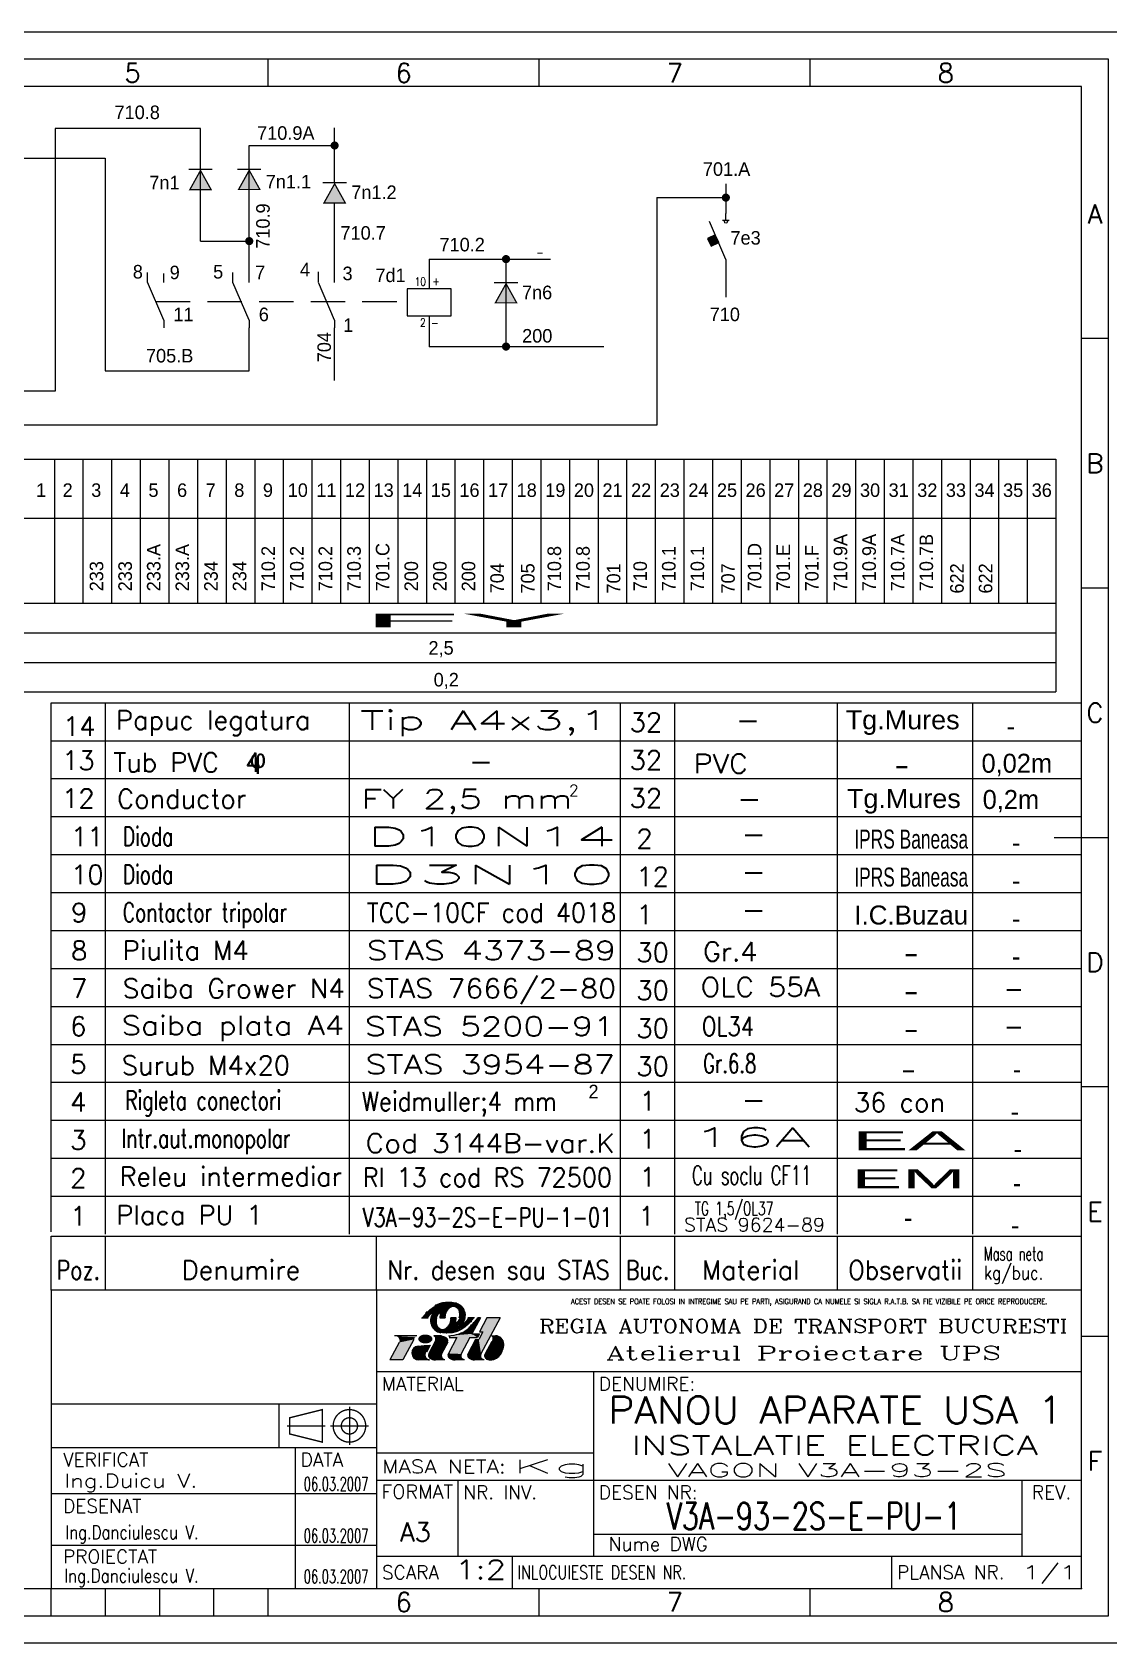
# Model space of a CAD drawing. Header units: millimetres. Extents: x 19 to 649, y 17 to 314.
# Drawn here: x 235 to 433.6, y 17.4 to 314.4 of the extents above; entities that cross this region are included whole.
import ezdxf
from ezdxf.enums import TextEntityAlignment as Align

# ---------------------------------------------------------------- set-up
doc = ezdxf.new("R2010")
doc.units = ezdxf.units.MM
doc.linetypes.add('DASHED2', pattern=[9.525, 6.35, -3.175])
doc.layers.add('LIN_GR', color=3, linetype='Continuous')
doc.layers.add('LIN_SUB', color=7, linetype='Continuous')
doc.styles.add('ISO', font='SIMPLEX.shx')
doc.styles.add('ISOCP', font='SIMPLEX.SHX')
doc.styles.add('ROMANC', font='romanc')
doc.styles.add('ROMANS', font='ROMANS.SHX', dxfattribs={"width": 0.8})

# ---------------------------------------------------------------- blocks, each defined once
blk = doc.blocks.new('a3')
at = {"color": 70}
for p, q in [((-160, 287), (-160, 292)), ((-110, 287), (-110, 292)), ((-60, 287), (-60, 292)), ((-5, 240.5), (-10, 240.5)), ((-5, 194.5), (-10, 194.5)), ((-15, 148.5), (-5, 148.5)), ((-5, 102.5), (-10, 102.5)), ((-5, 56.5), (-10, 56.5)), ((-200, 5), (-200, 10)), ((-190, 5), (-190, 10)), ((-180, 5), (-180, 10)), ((-170, 5), (-170, 10)), ((-160, 5), (-160, 10)), ((-110, 5), (-110, 10)), ((-60, 5), (-60, 10)), ((-260, 5), (-160, 5))]:
    blk.add_line(p, q, dxfattribs=at)
at = {"color": 240}
for points in [[(0, 297), (-420, 297), (-420, 0), (0, 0)], [(-5, 292), (-415, 292), (-415, 5), (-5, 5)]]:
    blk.add_lwpolyline(points, close=True, dxfattribs=at)
at = {"color": 70}
blk.add_lwpolyline([(-10, 287), (-410, 287), (-410, 10), (-10, 10)], close=True, dxfattribs=at)
at = {"color": 50, "style": 'ISO'}
for s, p in [('5', (-185, 289.5)), ('6', (-135, 289.5)), ('7', (-85, 289.5)), ('8', (-35, 289.5)), ('A', (-7.5, 263.5)), ('B', (-7.5, 217.5)), ('C', (-7.5, 171.5)), ('D', (-7.5, 125.5)), ('E', (-7.5, 79.5)), ('F', (-7.5, 33.5)), ('6', (-135, 7.5)), ('7', (-85, 7.5)), ('8', (-35, 7.5))]:
    blk.add_text(s, height=3.5, dxfattribs=at).set_placement(p, align=Align.MIDDLE)
blk = doc.blocks.new('ind3_12')
at = {"color": 70}
for p, q in [((0, 55), (-190, 55)), ((-190, 55), (-190, 0)), ((-130, 55), (-130, 0)), ((-130, 40), (0, 40)), ((-190, 26), (-130, 26))]:
    blk.add_line(p, q, dxfattribs=at)
at = {"color": 40}
for p, q in [((-121.71, 49.9), (-120.46, 49.9)), ((-118.34, 49.9), (-117.36, 49.9)), ((-115.31, 49.9), (-116.29, 49.9)), ((-111.94, 49.9), (-113.19, 49.9)), ((-112.95, 48.16), (-112.68, 48.4)), ((-112.68, 48.4), (-112.61, 48.47)), ((-110.84, 49.9), (-112.41, 46.97)), ((-110.84, 49.9), (-111.36, 49.9)), ((-109.64, 49.9), (-111.01, 47.32)), ((-107.23, 49.9), (-110.77, 43.26)), ((-107.23, 49.9), (-109.64, 49.9)), ((-125.82, 45.38), (-127.54, 42.15)), ((-122.56, 46.63), (-126.68, 46.63)), ((-123.11, 45.94), (-125.13, 42.15)), ((-120.12, 44.91), (-120.81, 43.6)), ((-119.12, 45.67), (-120.36, 43.36)), ((-118.05, 46.63), (-119.46, 46.63)), ((-116.85, 45.42), (-118, 43.26)), ((-115.18, 46.28), (-116.74, 43.36)), ((-116.7, 46.63), (-116.29, 46.65)), ((-116.6, 46.28), (-115.18, 46.28)), ((-116.29, 46.65), (-115.69, 46.73)), ((-115.69, 46.73), (-115.27, 46.82)), ((-115.27, 46.82), (-114.78, 46.97)), ((-114.78, 46.97), (-114.27, 47.24)), ((-112.77, 46.28), (-114.38, 43.26)), ((-111.75, 45.93), (-113.13, 43.36)), ((-112.77, 46.28), (-111.36, 46.28)), ((-112.41, 46.97), (-110.99, 46.97)), ((-111.75, 45.93), (-111.15, 45.93)), ((-110.99, 46.97), (-111.36, 46.28)), ((-110.41, 47.32), (-111.15, 45.93)), ((-111.01, 47.32), (-110.41, 47.32)), ((-108.74, 45.59), (-109.99, 43.26)), ((-108.78, 46.63), (-108.09, 46.63)), ((-125.13, 42.15), (-127.54, 42.15)), ((-120.23, 42.15), (-122.21, 42.15)), ((-117.39, 42.15), (-119.15, 42.15)), ((-117.39, 42.15), (-117.72, 42.33)), ((-113.77, 42.15), (-115.53, 42.15)), ((-113.77, 42.15), (-114.1, 42.33)), ((-110.16, 42.15), (-111.92, 42.15)), ((-110.16, 42.15), (-110.49, 42.33))]:
    blk.add_line(p, q, dxfattribs=at)
at = {"color": 240}
for p, q in [((-90, 40), (-90, 6)), ((-130, 34), (-190, 34)), ((-148, 34), (-148, 26)), ((-135, 33.5), (-135, 26.5)), ((-146.5, 30), (-139.5, 30)), ((-138.5, 30), (-131.5, 30)), ((-145, 26), (-145, 0)), ((-130, 25), (-90, 25)), ((-130, 20), (0, 20)), ((-115, 20), (-115, 6)), ((-11, 20), (-11, 6)), ((-190, 17.5), (-130, 17.5)), ((-90, 10), (-11, 10)), ((-190, 8), (-130, 8)), ((-130, 6), (0, 6)), ((-105, 6), (-105, 0)), ((-35, 6), (-35, 0))]:
    blk.add_line(p, q, dxfattribs=at)
at = {"color": 40}
for points in [[(-114.74, 49.9, 0.04888), (-114.64, 50.37, 0.067418), (-114.64, 50.71, 0.012512), (-114.71, 51.12, 0.046313), (-114.74, 51.23, 0.02866), (-114.83, 51.43, 0.04799), (-114.9, 51.53, 0.027533), (-115.01, 51.65, 0.02878), (-115.12, 51.74, 0.020408), (-115.27, 51.85, 0.028785), (-115.38, 51.91, 0.02307), (-115.48, 51.96, 0.025276), (-115.58, 51.99, 0.029587), (-115.69, 52.01, 0.0261), (-115.8, 52.02, 0.034106), (-115.93, 52.02, 0.03305), (-116.05, 52, 0.031407), (-116.17, 51.97, 0.027201), (-116.3, 51.91, 0.027571), (-116.45, 51.82, 0.032433), (-116.58, 51.73, 0.017982), (-116.7, 51.62, 0.025528), (-116.79, 51.53, 0.009898), (-116.89, 51.41, 0.014131), (-116.96, 51.31, 0.005952), (-117.02, 51.22, 0.007874), (-117.06, 51.15, 0.013516), (-117.13, 51.03, 0.012262), (-117.2, 50.9, 0.010996), (-117.25, 50.78, 0.020912), (-117.28, 50.71, 0.006638), (-117.28, 50.69, 0.003922), (-117.3, 50.64, 0.014081), (-117.33, 50.52, 0.011261), (-117.36, 50.37, 0.018498), (-117.36, 50.34, 0.00311), (-117.38, 50.18, 0.039527), (-117.38, 50.07, 0.0256), (-117.36, 49.9)], [(-113.68, 49.9, 0.047001), (-113.61, 50.39, 0.072657), (-113.64, 50.71, 0.024176), (-113.81, 51.3, 0.05712), (-113.92, 51.53, 0.02409), (-114.05, 51.71, 0.014395), (-114.28, 51.99, 0.046768), (-114.45, 52.15, 0.031027), (-114.74, 52.35)], [(-119.97, 49.9, 0.047001), (-120.05, 49.4, 0.072657), (-120.01, 49.08, 0.024176), (-119.84, 48.49, 0.05712), (-119.73, 48.26, 0.02409), (-119.6, 48.09, 0.014395), (-119.38, 47.81, 0.046768), (-119.2, 47.65, 0.031027), (-118.91, 47.44)], [(-118.91, 49.9, 0.04888), (-119.02, 49.43, 0.067418), (-119.01, 49.08, 0.012512), (-118.94, 48.67, 0.046313), (-118.91, 48.56, 0.02866), (-118.82, 48.37, 0.04799), (-118.75, 48.26, 0.027533), (-118.64, 48.15, 0.02878), (-118.53, 48.05, 0.020408), (-118.39, 47.95, 0.028785), (-118.28, 47.88, 0.02307), (-118.17, 47.84, 0.025276), (-118.07, 47.8, 0.029587), (-117.97, 47.78, 0.0261), (-117.85, 47.77, 0.034106), (-117.73, 47.77, 0.03305), (-117.6, 47.79, 0.031407), (-117.48, 47.83, 0.027201), (-117.36, 47.88, 0.027571), (-117.2, 47.97, 0.032433), (-117.07, 48.06, 0.017982), (-116.95, 48.18, 0.025528), (-116.87, 48.26, 0.009898), (-116.76, 48.39, 0.014131), (-116.7, 48.48, 0.005952), (-116.63, 48.57, 0.007874), (-116.59, 48.64, 0.013516), (-116.52, 48.76, 0.012262), (-116.45, 48.9, 0.010996), (-116.4, 49.02, 0.020912), (-116.38, 49.08, 0.006638), (-116.37, 49.11, 0.003922), (-116.35, 49.16, 0.014081), (-116.32, 49.28, 0.011261), (-116.29, 49.42, 0.018498), (-116.29, 49.45, 0.00311), (-116.27, 49.61, 0.039527), (-116.27, 49.73, 0.0256), (-116.29, 49.9)]]:
    blk.add_lwpolyline(points, format="xyb", dxfattribs=at)
at = {"color": 40, "flags": 128}
blk.add_lwpolyline([(-108.71, 42.18, 0.07519), (-108.1, 42.37, 0.103495), (-107.27, 43.01, 0.091904), (-106.74, 43.94, 0.085107), (-106.54, 45.08, 0.085107)], format="xyb", dxfattribs=at)
at = {"color": 240}
for points in [[(-146, 31.5, 0.25, 0.25, 0), (-140, 33, 0.25, 0.25, 0), (-140, 27, 0.25, 0.25, 0), (-146, 28.5, 0.25, 0.25, 0)], [(-135, 31.5, 0.25, 0.25, 1), (-135, 28.5, 0.25, 0.25, 1)]]:
    blk.add_lwpolyline(points, format="xyseb", close=True, dxfattribs=at)
blk.add_lwpolyline([(-135, 33, 0.25, 0.25, 1), (-135, 27, 0.25, 0.25, 1), (-135, 33, 0.25, 0.25, 1)], format="xyseb", dxfattribs=at)
at = {"color": 40}
for centre, radius, start, end in [((-96.55, 26.7), 34.29, 134.6817, 135.4865), ((-117.71, 49.53), 2.3, 144.0002, 170.76), ((-117.8, 49.83), 2.74, 113.911, 122.24), ((-115.81, 45.34), 7.65, 108.9325, 113.911), ((-115.07, 49.86), 3.27, 161.7905, 179.2848), ((-117.59, 50.52), 2.17, 96.8211, 108.9325), ((-116.41, 40.67), 12.1, 91.6964, 96.8211), ((-116.61, 47.25), 5.51, 78.6042, 91.6964), ((-116, 50.28), 2.42, 58.8019, 78.6042), ((-118.58, 49.94), 3.27, 341.7905, 359.2848), ((-115.94, 50.27), 2.3, 324.0002, 350.76), ((-145.94, 81.79), 47.13, 315, 315.973), ((-113.12, 49.86), 0.893, 316.8981, 318.6566), ((-115.09, 51.98), 4.23, 315.973, 321.3402), ((-122.28, 57.73), 13.43, 321.3402, 324.353), ((-122.21, 43.44), 1.29, 94.5979, 270), ((-177.94, 750.15), 707.62, 274.50891, 274.68697), ((-119.73, 46), 0.689, 331.9275, 66.4849), ((-117.66, 49.52), 2.42, 238.8019, 258.6042), ((-108.09, 45.08), 1.55, 0, 90), ((-120.23, 42.84), 0.689, 201.8729, 270), ((-119.75, 43.03), 0.689, 151.9275, 234.4615), ((-119.15, 43.87), 1.72, 234.4615, 270), ((-117.39, 42.94), 0.689, 151.9275, 241.9275), ((-116.14, 43.03), 0.689, 151.9275, 234.4615), ((-115.53, 43.87), 1.72, 234.4615, 270), ((-113.78, 42.94), 0.689, 151.9275, 241.9275), ((-112.52, 43.03), 0.689, 151.9275, 234.4615), ((-111.92, 43.87), 1.72, 234.4615, 270), ((-110.16, 42.94), 0.689, 151.9275, 241.9275), ((-109.38, 42.94), 0.689, 151.9275, 242.7821), ((-108.99, 43.7), 1.55, 242.7821, 280.2311)]:
    blk.add_arc(centre, radius, start, end, dxfattribs=at)
blk.add_point((0, 0))
for points in [[(-121.71, 49.9), (-120.46, 49.9), (-121.21, 50.52), (-120.18, 50.33)], [(-121.21, 50.52), (-120.18, 50.33), (-120.72, 51.03), (-119.93, 50.59)], [(-120.72, 51.03), (-119.93, 50.59), (-120.22, 51.49), (-119.57, 50.88)], [(-120.22, 51.49), (-119.57, 50.88), (-119.6, 51.93), (-118.18, 50.88)], [(-119.57, 50.88), (-118.18, 50.88), (-119.84, 50.38), (-118.6, 50.45)], [(-119.6, 51.93), (-118.18, 50.88), (-118.87, 52.35), (-118.18, 50.88)], [(-118.87, 52.35), (-118.18, 50.88), (-118.21, 52.6), (-118.18, 50.88)], [(-117.31, 50.61), (-118.27, 50.54), (-117.37, 50.27), (-118.32, 50.22)], [(-117.09, 51.1), (-118.18, 50.88), (-117.31, 50.61), (-118.27, 50.54)], [(-118.21, 52.6), (-118.18, 50.88), (-117.81, 52.68), (-118.18, 50.88)], [(-116.87, 52.76), (-118.18, 50.88), (-116.31, 52.75), (-118.18, 50.88)], [(-117.81, 52.68), (-118.18, 50.88), (-116.87, 52.76), (-118.18, 50.88)], [(-116.08, 51.99), (-116.31, 52.75), (-116.62, 51.7), (-118.18, 50.88)], [(-116.62, 51.7), (-118.18, 50.88), (-117.09, 51.1), (-118.18, 50.88)], [(-115.84, 51.99), (-116.08, 51.99), (-116.32, 51.86)], [(-116.31, 52.75), (-115.41, 52.63), (-115.84, 52.71)], [(-115.54, 51.98), (-115.41, 52.63), (-116.08, 51.99), (-116.31, 52.75)], [(-115.84, 51.99), (-115.54, 51.98), (-115.91, 51.97), (-115.51, 51.96)], [(-115.73, 51.96), (-115.33, 51.85), (-115.51, 51.96)], [(-115.09, 51.72), (-114.87, 52.42), (-115.54, 51.98), (-115.41, 52.63)], [(-115.41, 52.63), (-114.87, 52.42), (-115.11, 52.53)], [(-114.87, 51.48), (-114.18, 51.87), (-115.09, 51.72), (-114.87, 52.42)], [(-114.87, 52.42), (-114.18, 51.87), (-114.48, 52.17)], [(-114.68, 50.99), (-113.86, 51.41), (-114.87, 51.48), (-114.18, 51.87)], [(-114.63, 50.55), (-113.67, 50.85), (-114.68, 50.99), (-113.86, 51.41)], [(-114.65, 50.25), (-113.62, 50.26), (-114.63, 50.55), (-113.67, 50.85)], [(-113.67, 50.85), (-113.62, 50.26), (-113.61, 50.56)], [(-119.97, 49.9), (-118.91, 49.9), (-120.05, 49.4), (-119, 49.53)], [(-120.05, 49.4), (-119, 49.53), (-119.94, 48.79), (-119, 49.02)], [(-120.05, 49.4), (-119.94, 48.79), (-120.04, 49.24)], [(-120.04, 49.24), (-119.94, 48.79), (-120.03, 49.13)], [(-119.84, 50.38), (-118.6, 50.45), (-119.97, 49.9), (-118.91, 49.9)], [(-119.94, 48.79), (-119, 49.02), (-119.72, 48.25), (-118.92, 48.6)], [(-119.72, 48.25), (-118.92, 48.6), (-119.33, 47.76), (-118.75, 48.27)], [(-119.33, 47.76), (-118.75, 48.27), (-118.77, 47.37), (-118.43, 47.98)], [(-118.77, 47.37), (-118.43, 47.98), (-118.32, 47.19), (-118.12, 47.82)], [(-117.37, 50.27), (-118.32, 50.22), (-117.36, 49.9), (-118.34, 49.9)], [(-118.32, 47.19), (-118.12, 47.82), (-117.71, 47.07), (-117.72, 47.77)], [(-117.71, 47.07), (-117.72, 47.77), (-117.14, 47.03), (-117.33, 47.9)], [(-117.14, 47.03), (-117.33, 47.9), (-116.45, 47.06), (-117.04, 48.09)], [(-116.45, 47.06), (-117.04, 48.09), (-115.94, 47.1), (-116.74, 48.42)], [(-116.7, 48.48), (-115.12, 47.31), (-116.74, 48.42)], [(-116.7, 48.48), (-116.7, 48.48), (-116.74, 48.42)], [(-115.94, 47.1), (-116.74, 48.42), (-115.12, 47.31), (-116.74, 48.42)], [(-116.45, 48.9), (-115.12, 47.31), (-116.7, 48.48)], [(-116.4, 49.03), (-115.48, 48.92), (-116.45, 48.9), (-115.12, 47.31)], [(-116.29, 49.44), (-115.35, 49.44), (-116.4, 49.03), (-115.48, 48.92)], [(-116.29, 49.9), (-115.31, 49.9), (-116.29, 49.44), (-115.35, 49.44)], [(-115.48, 48.92), (-114.09, 48.92), (-115.01, 49.4), (-113.85, 49.33)], [(-115.48, 48.92), (-114.59, 48.13), (-115.12, 47.31)], [(-115.48, 48.92), (-114.09, 48.92), (-114.18, 47.78), (-115.12, 47.31)], [(-115.01, 49.4), (-113.85, 49.33), (-114.75, 49.87), (-113.72, 49.72)], [(-114.75, 49.87), (-113.72, 49.72), (-114.65, 50.25), (-113.62, 50.26)], [(-114.09, 48.92), (-114.18, 47.78), (-114.59, 48.13)], [(-114.09, 48.92), (-113.61, 48.17), (-114.18, 47.78)], [(-113.69, 49.23), (-112.95, 48.75), (-114.09, 48.92), (-113.61, 48.17)], [(-113.49, 47.75), (-113.9, 47.46), (-112.41, 46.97)], [(-113.4, 49.55), (-112.44, 49.28), (-113.69, 49.23), (-112.95, 48.75)], [(-113.03, 48.1), (-112.41, 46.97), (-113.49, 47.75), (-112.41, 46.97)], [(-113.19, 49.9), (-111.94, 49.9), (-113.4, 49.55), (-112.44, 49.28)], [(-112.65, 48.42), (-112.41, 46.97), (-113.03, 48.1), (-112.41, 46.97)], [(-112.22, 48.86), (-112.41, 46.97), (-112.65, 48.42), (-112.41, 46.97)], [(-111.36, 49.9), (-110.84, 49.9), (-111.76, 49.37), (-112.41, 46.97)], [(-111.76, 49.37), (-112.41, 46.97), (-112.22, 48.86), (-112.41, 46.97)], [(-110.41, 47.32), (-107.23, 49.9), (-111.15, 45.93), (-110.73, 43.34)], [(-109.64, 49.9), (-107.23, 49.9), (-111.01, 47.32), (-110.41, 47.32)], [(-125.82, 45.38), (-123.11, 45.94), (-127.54, 42.15), (-125.13, 42.15)], [(-126.68, 46.63), (-122.56, 46.63), (-126.26, 46.53), (-122.84, 46.34)], [(-126.26, 46.53), (-122.84, 46.34), (-125.96, 46.29), (-123.05, 46.05)], [(-123.05, 46.05), (-125.96, 46.29), (-123.11, 45.94), (-125.77, 45.87)], [(-125.76, 45.63), (-123.11, 45.94), (-125.82, 45.38)], [(-125.77, 45.87), (-123.11, 45.94), (-125.76, 45.63), (-123.11, 45.94)], [(-122.31, 44.73), (-120.12, 44.91), (-123.17, 44.3), (-120.81, 43.6)], [(-122.31, 44.73), (-123.17, 44.3), (-122.7, 44.64), (-123.04, 44.43)], [(-122.28, 46.18), (-122.28, 45.84), (-122.31, 46.03)], [(-122.2, 46.34), (-122.22, 45.73), (-122.28, 46.18), (-122.28, 45.84)], [(-122.07, 46.5), (-122.04, 45.53), (-122.2, 46.34), (-122.22, 45.73)], [(-121.94, 46.59), (-121.9, 45.43), (-122.07, 46.5), (-122.04, 45.53)], [(-121.78, 46.68), (-121.71, 45.34), (-121.94, 46.59), (-121.9, 45.43)], [(-121.62, 46.75), (-121.56, 45.28), (-121.78, 46.68), (-121.71, 45.34)], [(-121.46, 46.79), (-121.43, 45.25), (-121.62, 46.75), (-121.56, 45.28)], [(-121.33, 46.82), (-121.31, 45.23), (-121.46, 46.79), (-121.43, 45.25)], [(-121.21, 46.83), (-121.2, 45.22), (-121.33, 46.82), (-121.31, 45.23)], [(-121.21, 46.83), (-121.1, 46.84), (-121.09, 45.21)], [(-121.09, 45.21), (-120.9, 45.21), (-121.21, 46.83), (-121.2, 45.22)], [(-121.1, 46.84), (-120.91, 46.84), (-121.09, 45.21), (-120.9, 45.21)], [(-120.9, 45.21), (-120.91, 46.84), (-120.81, 45.22), (-120.81, 46.83)], [(-120.81, 45.22), (-120.81, 46.83), (-120.68, 45.23), (-120.69, 46.82)], [(-120.68, 45.23), (-120.69, 46.82), (-120.56, 45.25), (-120.55, 46.79)], [(-120.56, 45.25), (-120.55, 46.79), (-120.42, 45.29), (-120.43, 46.76)], [(-120.42, 45.29), (-120.43, 46.76), (-120.27, 45.34), (-120.27, 46.7)], [(-120.36, 43.36), (-116.85, 45.42), (-120.42, 42.88), (-118, 43.26)], [(-119.12, 45.67), (-116.78, 45.9), (-120.36, 43.36), (-116.85, 45.42)], [(-120.27, 45.34), (-120.27, 46.7), (-120.14, 45.41), (-120.13, 46.63)], [(-120.14, 45.41), (-120.13, 46.63), (-119.97, 45.52), (-119.99, 46.54)], [(-119.97, 45.52), (-119.99, 46.54), (-119.84, 45.65), (-119.88, 46.44)], [(-119.84, 45.65), (-119.88, 46.44), (-119.74, 45.8), (-119.77, 46.3)], [(-119.74, 45.8), (-119.77, 46.3), (-119.71, 45.9), (-119.72, 46.2)], [(-119.72, 46.2), (-119.71, 45.9), (-119.7, 46.13), (-119.69, 46.02)], [(-119.46, 46.63), (-118.05, 46.63), (-119.08, 46.21), (-117.05, 46.31)], [(-119.25, 46.4), (-119.09, 46.04), (-119.08, 46.21)], [(-119.08, 46.21), (-117.05, 46.31), (-119.12, 45.67), (-116.78, 45.9)], [(-118.05, 46.63), (-117.05, 46.31), (-117.7, 46.59), (-117.41, 46.5)], [(-117.05, 46.31), (-116.78, 45.9), (-116.88, 46.12)], [(-116.78, 45.9), (-116.85, 45.42), (-116.77, 45.67)], [(-115.18, 46.28), (-112.77, 46.28), (-116.74, 43.36), (-114.38, 43.26)], [(-116.22, 46.66), (-116.7, 46.63), (-116.6, 46.28)], [(-116.6, 46.28), (-111.36, 46.28), (-116.22, 46.66), (-112.41, 46.97)], [(-116.22, 46.66), (-115.25, 46.82), (-115, 46.76)], [(-115.25, 46.82), (-114.79, 46.97), (-115, 46.76)], [(-115, 46.76), (-115, 46.76), (-114.79, 46.97), (-114.45, 46.8)], [(-114.35, 47.19), (-112.41, 46.97), (-114.79, 46.97), (-114.45, 46.8)], [(-113.9, 47.46), (-112.41, 46.97), (-114.35, 47.19), (-112.41, 46.97)], [(-111.75, 45.93), (-111.15, 45.93), (-113.13, 43.36), (-110.77, 43.26)], [(-112.41, 46.97), (-110.99, 46.97), (-111.36, 46.28)], [(-111.15, 45.93), (-110.77, 43.26), (-110.73, 43.34)], [(-109.99, 43.26), (-108.74, 45.59), (-106.74, 43.94)], [(-108.78, 46.63), (-108.43, 46.63), (-108.69, 46.43), (-108.49, 46.44)], [(-108.74, 45.59), (-108.09, 46.63), (-108.66, 45.8)], [(-108.74, 45.59), (-106.98, 46.16), (-108.09, 46.63)], [(-108.74, 45.59), (-106.54, 45.08), (-106.98, 46.16)], [(-108.74, 45.59), (-106.74, 43.94), (-106.54, 45.08)], [(-108.69, 46.43), (-108.49, 46.44), (-108.64, 46.23), (-108.56, 46.21)], [(-108.43, 46.63), (-108.63, 46.02), (-108.09, 46.63), (-108.66, 45.8)], [(-108.66, 45.8), (-108.66, 45.8), (-108.43, 46.63), (-108.63, 46.02)], [(-108.64, 46.23), (-108.56, 46.21), (-108.63, 46.02)], [(-108.09, 46.63), (-106.98, 46.16), (-107.61, 46.55), (-107.23, 46.37)], [(-106.98, 46.16), (-106.54, 45.08), (-106.83, 45.98), (-106.62, 45.57)], [(-106.54, 45.08), (-106.74, 43.94), (-106.59, 44.51)], [(-123.17, 44.3), (-120.81, 43.6), (-123.49, 43.38), (-120.95, 43.16)], [(-123.17, 44.3), (-123.49, 43.38), (-123.29, 44.14), (-123.45, 43.79)], [(-123.49, 43.38), (-120.95, 43.16), (-123.49, 43.38), (-120.87, 42.58)], [(-123.49, 43.38), (-123.1, 42.51), (-123.42, 43), (-123.25, 42.69)], [(-123.49, 43.38), (-120.87, 42.58), (-123.1, 42.51), (-120.62, 42.27)], [(-123.1, 42.51), (-122.21, 42.15), (-122.93, 42.37), (-122.61, 42.22)], [(-123.1, 42.51), (-120.62, 42.27), (-122.21, 42.15), (-120.23, 42.15)], [(-120.42, 42.88), (-120.36, 43.36), (-120.43, 43.1)], [(-120.42, 42.88), (-118, 43.26), (-120.15, 42.47), (-118.06, 42.75)], [(-120.15, 42.47), (-120.42, 42.88), (-120.32, 42.64)], [(-120.15, 42.47), (-118.06, 42.75), (-119.15, 42.15), (-117.72, 42.33)], [(-119.15, 42.15), (-120.15, 42.47), (-119.72, 42.25)], [(-119.15, 42.15), (-117.72, 42.33), (-117.39, 42.15)], [(-118.02, 43.03), (-117.9, 42.55), (-118.06, 42.75)], [(-116.74, 43.36), (-116.81, 42.88), (-116.82, 43.14)], [(-116.74, 43.36), (-114.38, 43.26), (-116.81, 42.88), (-114.44, 42.75)], [(-116.52, 42.46), (-116.81, 42.88), (-116.71, 42.66)], [(-116.81, 42.88), (-114.44, 42.75), (-116.52, 42.46), (-114.12, 42.34)], [(-115.53, 42.15), (-116.54, 42.47), (-116.1, 42.25)], [(-116.52, 42.46), (-114.12, 42.34), (-115.53, 42.15), (-113.77, 42.15)], [(-114.42, 42.94), (-114.29, 42.55), (-114.44, 42.75)], [(-114.36, 43.31), (-114.4, 43.15), (-114.38, 43.26)], [(-113.13, 43.36), (-113.19, 42.89), (-113.2, 43.13)], [(-113.13, 43.36), (-110.77, 43.26), (-113.19, 42.89)], [(-113.19, 42.89), (-110.77, 43.26), (-110.82, 42.72)], [(-112.92, 42.47), (-113.19, 42.89), (-113.1, 42.66)], [(-113.19, 42.89), (-110.82, 42.72), (-112.92, 42.47)], [(-112.92, 42.47), (-110.82, 42.72), (-111.92, 42.15)], [(-111.92, 42.15), (-112.92, 42.47), (-112.49, 42.25)], [(-110.82, 42.72), (-111.92, 42.15), (-110.49, 42.33)], [(-110.49, 42.33), (-110.16, 42.15), (-111.92, 42.15)], [(-110.8, 42.98), (-110.66, 42.53), (-110.82, 42.72)], [(-110.73, 43.34), (-110.78, 43.14), (-110.77, 43.26)], [(-109.99, 43.26), (-110.04, 42.73), (-110.07, 42.99)], [(-110.04, 42.73), (-109.99, 43.26), (-109.7, 42.32)], [(-109.7, 42.32), (-110.04, 42.73), (-109.91, 42.5)], [(-109.99, 43.26), (-107.27, 43.01), (-106.74, 43.94)], [(-109.99, 43.26), (-108.1, 42.37), (-107.27, 43.01)], [(-109.99, 43.26), (-108.71, 42.18), (-108.1, 42.37)], [(-109.99, 43.26), (-109.7, 42.32), (-108.71, 42.18)], [(-108.71, 42.18), (-109.7, 42.32), (-109.23, 42.17)], [(-109.7, 42.32), (-109.7, 42.32), (-108.71, 42.18)], [(-107.27, 43.01), (-108.1, 42.37), (-107.66, 42.64)], [(-106.74, 43.94), (-107.27, 43.01), (-106.96, 43.45)]]:
    blk.add_solid(points, dxfattribs=at)
at = {"color": 40, "style": 'ISO', "width": 0.77078}
blk.add_text('ACEST DESEN SE POATE FOLOSI IN INTREGIME SAU PE PARTI, ASIGURAND CA NUMELE SI SIGLA R.A.T.B. SA FIE VIZIBILE PE ORICE REPRODUCERE.', height=1, dxfattribs=at).set_placement((-94.13, 52.45), (-6.3, 52.45), align=Align.FIT)
at = {"color": 240}
for s, style, width, p, p2 in [('REGIA AUTONOMA DE TRANSPORT BUCURESTI', 'ROMANC', 1.063101, (-100.04, 47.17), (-2.58, 47.17)), ('Atelierul Proiectare UPS', 'ROMANC', 1.425107, (-87.65, 42.18), (-14.86, 42.18)), ('MASA NETA:', 'ISO', 1.009422, (-129, 21.25), (-106.17, 21.25)), ('FORMAT', 'ISO', 0.917397, (-129.11, 16.61), (-115.89, 16.61)), ('INLOCUIESTE DESEN NR.', 'ISO', 0.687691, (-104, 1.75), (-72.89, 1.75))]:
    blk.add_text(s, height=2.5, dxfattribs=dict(at, style=style, width=width)).set_placement(p, p2, align=Align.FIT)
at = {"color": 240, "style": 'ISO'}
for s, p in [('MATERIAL', (-129, 36.5)), ('DENUMIRE:', (-89, 36.5)), ('VERIFICAT', (-187.81, 22.5)), ('DATA', (-144, 22.5)), ('NR. INV.', (-114, 16.5)), ('DESEN NR:', (-89, 16.5)), ('DESENAT', (-187.81, 13.97)), ('PROIECTAT', (-187.81, 4.66)), ('SCARA', (-129, 1.75)), ('PLANSA NR.', (-34, 1.75))]:
    blk.add_text(s, height=2.5, dxfattribs=at).set_placement(p)
blk.add_text('REV.', height=2.5, dxfattribs=at).set_placement((-5.5, 17.75), align=Align.MIDDLE)
at = {"color": 50, "style": 'ISO'}
for tag, height, width, p, p2 in [('MATERIAL', 3.5, 1.837708, (-127.1, 31.84), (-91.87, 31.84)), ('STAS_MATERIAL', 3.5, 2.784754, (-126.09, 25.95), (-91.75, 25.95)), ('ANSAMBLU', 3.5, 2.48631, (-83.01, 24.67), (-8.01, 24.67)), ('VERIFICAT', 2.5, 0.86708, (-187.61, 18.63), (-163.04, 18.63)), ('DESENAT', 2.5, 1.026691, (-187.39, 9.14), (-162.83, 9.14)), ('PROIECTAT', 2.5, 1.037581, (-187.61, 1.12), (-162.78, 1.12)), ('SCARA', 3.5, 1.565143, (-115.5, 1.75), (-106.11, 1.75))]:
    blk.add_attdef(tag, text='', height=height, dxfattribs=dict(at, width=width)).set_placement(p, p2, align=Align.FIT)
at = {"color": 70, "style": 'ISO'}
for tag, width, p, p2 in [('DENUMIRE_DESEN', 1.844561, (-87.29, 30.44), (-3.41, 30.44)), ('NUMAR_DESEN', 1.112195, (-76.49, 10.87), (-22.2, 10.87))]:
    blk.add_attdef(tag, text='', height=5, dxfattribs=dict(at, width=width)).set_placement(p, p2, align=Align.FIT)
at = {"color": 240, "style": 'ISO'}
for tag, width, p, p2 in [('MASA', 3.701178, (-105.03, 21.25), (-90.49, 21.25)), ('SUBANSAMBLU', 3.628523, (-76.35, 20.58), (-13.71, 20.58)), ('DATA', 0.588678, (-143.42, 18.04), (-131.51, 18.04)), ('DATA', 0.588678, (-143.42, 8.49), (-131.51, 8.49)), ('DATA', 0.588678, (-143.42, 0.97), (-131.51, 0.97)), ('PLANSA', 1.983142, (-10.91, 1.75), (-0.76, 1.75))]:
    blk.add_attdef(tag, text='', height=2.5, dxfattribs=dict(at, width=width)).set_placement(p, p2, align=Align.FIT)
at = {"color": 50, "style": 'ISO'}
blk.add_attdef('FORMAT', text='', height=3.5, dxfattribs=at).set_placement((-122.83, 8.67), align=Align.CENTER)
at = {"color": 240, "style": 'ISO'}
blk.add_attdef('NUME_DWG', (-87.2, 6.95), '', height=2.5, dxfattribs=at)

msp = doc.modelspace()

# ---------------------------------------------------------------- linework, layer by layer
at = {"color": 2}
for p, q in [((266.0326, 296.5875), (239.2075, 296.5875)), ((239.2075, 296.5875), (239.2075, 248.1663)), ((266.0334, 293.4368), (266.0326, 296.5875)), ((290.778, 286.6234), (290.778, 296.693)), ((154.9108, 291.1155), (248.4611, 291.1155)), ((248.4611, 291.1155), (248.4611, 251.8922)), ((266.0362, 281.8425), (266.0334, 293.4368)), ((275.0251, 281.8692), (275.0223, 293.4635)), ((275.0223, 293.4635), (290.7741, 293.4635)), ((362.935, 286.4101), (362.935, 280.9458)), ((290.778, 268.2107), (290.778, 282.8691)), ((350.1976, 283.8504), (350.1976, 241.8688)), ((350.1976, 283.8504), (362.935, 283.8504)), ((266.0362, 275.831), (266.0362, 281.8425)), ((275.0251, 269.8463), (275.0251, 281.8692)), ((362.935, 272.4458), (359.935, 279.4458)), ((362.305, 279.6958), (363.565, 279.6958)), ((362.935, 279.6958), (362.935, 280.9458)), ((266.0362, 275.831), (275.0251, 275.831)), ((308.1999, 272.518), (330.62, 272.518)), ((308.1999, 272.518), (308.1999, 267.0537)), ((322.3933, 256.3813), (322.3893, 272.5639)), ((362.935, 272.4458), (362.935, 270.9458)), ((362.935, 270.9458), (362.935, 265.4814)), ((256.2706, 268.2326), (256.2706, 270.0715)), ((259.2706, 261.2326), (256.2706, 268.2326)), ((259.2706, 268.2146), (259.2706, 269.8501)), ((272.0251, 268.2288), (272.0251, 270.0677)), ((275.0251, 261.2288), (272.0251, 268.2288)), ((275.0251, 268.2107), (275.0251, 269.8463)), ((287.778, 268.3327), (287.778, 270.1716)), ((290.778, 261.2288), (287.778, 268.2288)), ((308.1999, 262.0537), (308.1999, 256.3353)), ((259.2706, 261.2326), (259.2706, 259.8526)), ((275.0251, 261.2288), (275.0251, 259.8488)), ((275.0251, 251.8922), (275.0251, 259.8488)), ((290.778, 261.2288), (290.778, 259.8488)), ((290.778, 250.1517), (290.778, 259.8488)), ((340.454, 256.3353), (308.1999, 256.3353)), ((248.4611, 251.8922), (275.0251, 251.8922)), ((239.2075, 248.1663), (181.2763, 248.1663)), ((350.1976, 241.8688), (198.2514, 241.8688)), ((205.009, 235.634), (423.802, 235.634)), ((239.0877, 235.634), (239.0877, 209.0382)), ((244.3653, 235.634), (244.3653, 209.0382)), ((249.6428, 235.634), (249.6428, 209.0382)), ((254.9204, 235.634), (254.9204, 209.0382)), ((260.1979, 235.634), (260.1979, 209.0382)), ((265.4755, 235.634), (265.4755, 209.0382)), ((270.753, 235.634), (270.753, 209.0382)), ((276.0306, 235.634), (276.0306, 209.0382)), ((281.3081, 235.634), (281.3081, 209.0382)), ((286.5857, 235.634), (286.5857, 209.0382)), ((291.8632, 235.634), (291.8632, 209.0382)), ((297.1408, 235.634), (297.1408, 209.0382)), ((302.4183, 235.634), (302.4183, 209.0382)), ((307.6959, 235.634), (307.6959, 209.0382)), ((312.9734, 235.634), (312.9734, 209.0382)), ((318.251, 235.634), (318.251, 209.0382)), ((323.5285, 235.634), (323.5285, 209.0382)), ((328.8061, 235.634), (328.8061, 209.0382)), ((334.0836, 235.634), (334.0836, 209.0382)), ((339.3612, 235.634), (339.3612, 209.0382)), ((344.6387, 235.634), (344.6387, 209.0382)), ((349.9163, 235.634), (349.9163, 209.0382)), ((355.1938, 235.634), (355.1938, 209.0382)), ((360.4714, 235.634), (360.4714, 209.0382)), ((365.7489, 235.634), (365.7489, 209.0382)), ((371.0265, 235.634), (371.0265, 209.0382)), ((376.304, 235.634), (376.304, 209.0382)), ((381.5816, 235.634), (381.5816, 209.0382)), ((386.8591, 235.634), (386.8591, 209.0382)), ((392.1367, 235.634), (392.1367, 209.0382)), ((397.4142, 235.634), (397.4142, 209.0382)), ((402.6918, 235.634), (402.6918, 209.0382)), ((407.9693, 235.634), (407.9693, 209.0382)), ((413.2469, 235.634), (413.2469, 209.0382)), ((418.5244, 235.634), (418.5244, 209.0382)), ((423.802, 235.634), (423.802, 192.6883)), ((205.009, 224.7341), (423.802, 224.7341)), ((205.009, 209.0382), (423.802, 209.0382)), ((205.009, 203.5882), (423.802, 203.5882)), ((205.009, 198.1383), (423.802, 198.1383)), ((205.009, 192.6883), (423.802, 192.6883))]:
    msp.add_line(p, q, dxfattribs=at)
at = {"color": 1, "linetype": 'DASHED2'}
msp.add_line((257.7834, 264.7028), (304.1499, 264.6915), dxfattribs=at)
at = {"color": 240}
for p, q in [((238.5077, 190.7055), (428.6178, 190.7055)), ((238.5077, 183.7055), (428.6178, 183.7055)), ((238.5077, 176.7055), (428.6178, 176.7055)), ((238.5077, 169.7055), (428.6178, 169.7055)), ((238.5077, 162.7055), (428.6178, 162.7055)), ((238.5077, 155.7055), (428.6178, 155.7055)), ((238.5077, 148.7055), (428.6178, 148.7055)), ((238.5077, 141.7055), (428.6178, 141.7055)), ((238.5077, 134.7055), (428.6178, 134.7055)), ((238.5077, 127.7055), (428.6178, 127.7055)), ((238.5077, 120.7055), (428.6178, 120.7055)), ((238.5077, 113.7055), (428.6178, 113.7055)), ((238.5077, 106.7055), (428.6178, 106.7055)), ((238.5077, 99.7055), (428.6178, 99.7055))]:
    msp.add_line(p, q, dxfattribs=at)
at = {"color": 2, "const_width": 0.75}
for points in [[(290.3991, 293.4635, 1), (291.1491, 293.4635, 1)], [(362.56, 283.8504, 1), (363.31, 283.8504, 1)], [(274.6501, 275.831, 1), (275.4001, 275.831, 1)], [(322.0143, 272.518, 1), (322.7643, 272.518, 1)], [(322.0183, 256.3813, 1), (322.7683, 256.3813, 1)]]:
    msp.add_lwpolyline(points, format="xyb", close=True, dxfattribs=at)
at = {"color": 2, "const_width": 0.24, "flags": 128}
for points in [[(266.0334, 288.8524), (264.0714, 285.3225), (267.9954, 285.3225)], [(275.0223, 288.8792), (273.0603, 285.3492), (276.9843, 285.3492)], [(290.7769, 286.399), (288.815, 282.8691), (292.7389, 282.8691)], [(322.3893, 267.9796), (320.4273, 264.4496), (324.3513, 264.4496)]]:
    msp.add_lwpolyline(points, close=True, dxfattribs=at)
at = {"color": 2, "flags": 128}
for points in [[(263.8686, 289.0768), (268.2003, 289.0768)], [(272.8575, 289.1035), (277.1893, 289.1035)], [(288.6121, 286.6234), (292.9439, 286.6234)], [(320.2245, 268.2039), (324.5563, 268.2039)]]:
    msp.add_lwpolyline(points, dxfattribs=at)
for points in [[(361.6183, 275.555), (360.9874, 276.9721), (359.5696, 276.3409), (360.2005, 274.9238)], [(312.2499, 262.0537), (312.2499, 267.0537), (304.1499, 267.0537), (304.1499, 262.0537)]]:
    msp.add_lwpolyline(points, close=True, dxfattribs=at)
at = {"color": 70}
for points in [[(238.5077, 176.7055), (238.5077, 190.7055)], [(248.5077, 176.7055), (248.5077, 190.7055)], [(293.5077, 176.7055), (293.5077, 190.7055)], [(343.5077, 176.7055), (343.5077, 190.7055)], [(353.5077, 176.7055), (353.5077, 190.7055)], [(383.5077, 176.7055), (383.5077, 190.7055)], [(408.5077, 176.7055), (408.5077, 190.7055)], [(238.5077, 93.1338), (238.5077, 176.7055)], [(248.5077, 92.7055), (248.5077, 176.7055)], [(293.5077, 92.7055), (293.5077, 176.7055)], [(343.5077, 92.7055), (343.5077, 176.7055)], [(353.5077, 92.7055), (353.5077, 176.7055)], [(383.5077, 92.7055), (383.5077, 176.7055)], [(408.5077, 92.7055), (408.5077, 176.7055)]]:
    msp.add_lwpolyline(points, dxfattribs=at)
at = {"color": 3}
for points in [[(238.5077, 92.3534), (428.5077, 92.3534)], [(238.5077, 82.3534), (238.5077, 92.3534)], [(248.5077, 82.3534), (248.5077, 92.3534)], [(298.5077, 82.3534), (298.5077, 92.3534)], [(343.5077, 82.3534), (343.5077, 92.3534)], [(353.5077, 82.3534), (353.5077, 92.3534)], [(383.5077, 82.3534), (383.5077, 92.3534)], [(408.5077, 82.3534), (408.5077, 92.3534)]]:
    msp.add_lwpolyline(points, dxfattribs=at)
at = {"color": 2}
msp.add_circle((362.935, 279.4227), 0.2731, dxfattribs=at)
for points in [[(266.0242, 288.8591), (267.9493, 285.3412), (264.1228, 285.3175)], [(275.0131, 288.8858), (276.9382, 285.368), (273.1117, 285.3442)], [(290.7677, 286.4057), (292.6928, 282.8878), (288.8664, 282.864)], [(360.2005, 274.9238), (359.5696, 276.3409), (361.6183, 275.555), (360.9874, 276.9721)], [(322.3801, 267.9862), (324.3052, 264.4684), (320.4787, 264.4446)]]:
    msp.add_solid(points, dxfattribs=at)

# ---------------------------------------------------------------- block references
msp.add_blockref('a3', (438.5077, 17.3534))
at = {"color": 1}
ref = msp.add_blockref('ind3_12', (428.5077, 27.3534), dxfattribs=at)
ref.add_attrib('DENUMIRE_DESEN', 'PANOU APARATE USA 1', dxfattribs={"color": 70, "height": 5, "style": 'ISO', "width": 0.927135}).set_placement((341.2164, 57.7915), (425.1, 57.7915), align=Align.FIT)
ref.add_attrib('ANSAMBLU', 'INSTALATIE ELECTRICA', dxfattribs={"color": 50, "height": 3.5, "style": 'ISO', "width": 1.27485}).set_placement((345.4978, 52.0282), (420.5015, 52.0282), align=Align.FIT)
ref.add_attrib('SUBANSAMBLU', 'VAGON V3A-93-2S', dxfattribs={"color": 240, "height": 2.5, "style": 'ISO', "width": 1.675592}).set_placement((352.1577, 47.9332), (414.793, 47.9332), align=Align.FIT)
ref.add_attrib('NUMAR_DESEN', 'V3A-93-2S-E-PU-1', dxfattribs={"color": 70, "height": 5, "style": 'ISO', "width": 0.672566}).set_placement((352.0226, 38.2266), (406.3083, 38.2266), align=Align.FIT)
ref.add_attrib('NUME_DWG', 'Nume DWG', (341.3105, 34.3032), dxfattribs={"color": 240, "height": 2.5, "style": 'ISO'})
ref.add_attrib('PLANSA', '1/1', dxfattribs={"color": 240, "height": 2.5, "style": 'ISO', "width": 1.983142}).set_placement((417.5997, 29.1034), (427.7516, 29.1034), align=Align.FIT)
ref.add_attrib('FORMAT', 'A3', dxfattribs={"color": 50, "height": 3.5, "style": 'ISO'}).set_placement((305.6735, 36.0227), align=Align.CENTER)
ref.add_attrib('SCARA', '1:2', dxfattribs={"color": 50, "height": 3.5, "style": 'ISO', "width": 1.252114}).set_placement((313.0096, 29.1034), (322.4004, 29.1034), align=Align.FIT)
ref.add_attrib('MASA', 'Kg', dxfattribs={"color": 240, "height": 2.5, "style": 'ISO', "width": 3.701178}).set_placement((323.4729, 48.6034), (338.0132, 48.6034), align=Align.FIT)
ref.add_attrib('VERIFICAT', 'Ing.Duicu V.', dxfattribs={"color": 50, "height": 2.5, "style": 'ISO', "width": 1.133873}).set_placement((240.9016, 45.9858), (265.4688, 45.9858), align=Align.FIT)
ref.add_attrib('DATA', '06.03.2007', dxfattribs={"color": 240, "height": 2.5, "style": 'ISO', "width": 0.575145}).set_placement((285.0865, 45.3898), (297.0002, 45.3898), align=Align.FIT)
ref.add_attrib('DESENAT', 'Ing.Danciulescu V.', dxfattribs={"color": 50, "height": 2.5, "style": 'ISO', "width": 0.734395}).set_placement((241.1152, 36.4885), (265.6825, 36.4885), align=Align.FIT)
ref.add_attrib('DATA', '06.03.2007', dxfattribs={"color": 240, "height": 2.5, "style": 'ISO', "width": 0.575145}).set_placement((285.0865, 35.842), (297.0002, 35.842), align=Align.FIT)
ref.add_attrib('PROIECTAT', 'Ing.Danciulescu V.', dxfattribs={"color": 50, "height": 2.5, "style": 'ISO', "width": 0.742185}).set_placement((240.9016, 28.4696), (265.7294, 28.4696), align=Align.FIT)
ref.add_attrib('DATA', '06.03.2007', dxfattribs={"color": 240, "height": 2.5, "style": 'ISO', "width": 0.575145}).set_placement((285.0865, 28.3232), (297.0002, 28.3232), align=Align.FIT)

# ---------------------------------------------------------------- texts
at = {"color": 2}
for s, p in [('710.8', (250.1828, 298.33)), ('710.9A', (276.4743, 294.5143)), ('701.A', (358.6967, 287.867)), ('7n1', (256.5962, 285.3749)), ('7n1.1', (278.0757, 285.5466)), ('7n1.2', (293.8454, 283.5887)), ('710.7', (291.8536, 276.0971)), ('710.2', (310.1177, 273.9351)), ('7e3', (363.7859, 275.1884)), ('8', (253.5503, 268.9349)), ('9', (260.3508, 268.7992)), ('5', (268.3647, 268.9349)), ('7', (276.1054, 268.7992)), ('4', (284.3892, 269.3419)), ('3', (292.2341, 268.6225)), ('7d1', (298.3087, 268.2778)), ('7n6', (325.3306, 265.1161)), ('11', (261.0298, 261.0654)), ('6', (276.7844, 261.0654)), ('1', (292.3604, 259.0838)), ('710', (359.9484, 261.0697)), ('200', (325.3561, 257.1195)), ('705.B', (255.9816, 253.447)), ('1', (235.7123, 228.6581)), ('2', (240.6016, 228.6581)), ('3', (245.8792, 228.6581)), ('4', (251.1567, 228.6581)), ('5', (256.4343, 228.6581)), ('6', (261.7118, 228.6581)), ('7', (266.9894, 228.6581)), ('8', (272.2669, 228.6581)), ('9', (277.5445, 228.6581)), ('10', (282.1232, 228.6581)), ('11', (287.4008, 228.6581)), ('12', (292.6783, 228.6581)), ('13', (297.9559, 228.6581)), ('14', (303.2334, 228.6581)), ('15', (308.511, 228.6581)), ('16', (313.7885, 228.6581)), ('17', (319.0661, 228.6581)), ('18', (324.3436, 228.6581)), ('19', (329.6211, 228.6581)), ('20', (334.8987, 228.6581)), ('21', (340.1762, 228.6581)), ('22', (345.4538, 228.6581)), ('23', (350.7313, 228.6581)), ('24', (356.0089, 228.6581)), ('25', (361.2864, 228.6581)), ('26', (366.564, 228.6581)), ('27', (371.8415, 228.6581)), ('28', (377.1191, 228.6581)), ('29', (382.3966, 228.6581)), ('30', (387.6742, 228.6581)), ('31', (392.9517, 228.6581)), ('32', (398.2293, 228.6581)), ('33', (403.5068, 228.6581)), ('34', (408.7844, 228.6581)), ('35', (414.0619, 228.6581)), ('36', (419.3395, 228.6581)), ('2,5', (308.0873, 199.5662)), ('2', (337.5989, 117.7542))]:
    msp.add_text(s, height=2.5, dxfattribs=at).set_placement(p)
for s, p in [('710.9', (278.8042, 274.4252)), ('704', (290.1016, 253.4886)), ('233.A', (258.6588, 211.2479)), ('233.A', (263.9363, 211.2479)), ('701.C', (300.8792, 211.2479)), ('701.D', (369.4873, 211.2479)), ('701.E', (374.7648, 211.2479)), ('710.9A', (385.3199, 211.2479)), ('710.9A', (390.5975, 211.2479)), ('710.7A', (395.875, 211.2479)), ('710.7B', (401.1526, 211.2479)), ('710.2', (279.769, 211.2479)), ('710.2', (285.0465, 211.2479)), ('710.2', (290.3241, 211.2479)), ('710.3', (295.6016, 211.2479)), ('710.8', (332.5445, 211.2479)), ('710.8', (337.822, 211.2479)), ('710.1', (353.6546, 211.2479)), ('710.1', (358.9322, 211.2479)), ('701.F', (380.0424, 211.2479)), ('233', (248.1037, 211.2479)), ('233', (253.3812, 211.2479)), ('234', (269.2139, 211.2479)), ('234', (274.4914, 211.2479)), ('200', (306.1567, 211.2479)), ('200', (311.4343, 211.2479)), ('200', (316.7118, 211.2479)), ('704', (321.9922, 210.8798)), ('705', (327.641, 210.8378)), ('701', (343.4737, 210.8378)), ('710', (348.3771, 211.2479)), ('707', (364.5839, 210.8378)), ('622', (406.8043, 210.8378)), ('622', (412.0818, 210.8378))]:
    msp.add_text(s, height=2.5, rotation=90, dxfattribs=at).set_placement(p)
at = {"color": 2, "style": 'ROMANS', "width": 0.8}
for s, p in [('10', (305.5485, 267.6071)), ('2', (306.5448, 260.0757))]:
    msp.add_text(s, height=1.5, dxfattribs=at).set_placement(p)
at = {"color": 2, "width": 6.133333}
msp.add_text('FY ', height=2.5, dxfattribs=at).set_placement((295.9369, 204.6205), (341.9369, 204.6205), align=Align.FIT)
at = {"color": 2}
msp.add_text('0,2', height=2.5, dxfattribs=at).set_placement((311.365, 193.705), align=Align.CENTER)
at = {"color": 50}
for s, width, p, p2 in [('Tg.Mures', 0.857143, (385.0469, 185.811), (406.0469, 185.811)), ('    -    ', 0.666667, (384.8874, 177.4582), (405.8874, 177.4582)), ('Tg.Mures', 0.857143, (385.2616, 171.3013), (406.2616, 171.3013)), ('IPRS Baneasa', 0.529412, (386.6236, 163.8086), (407.6236, 163.8086)), ('IPRS Baneasa', 0.529412, (386.6236, 156.8086), (407.6236, 156.8086)), ('I.C.Buzau', 0.857143, (386.6236, 149.8086), (407.6236, 149.8086)), ('    -    ', 0.666667, (386.6236, 142.8086), (407.6236, 142.8086)), ('    -    ', 0.666667, (386.6236, 135.8086), (407.6236, 135.8086)), ('    -    ', 0.666667, (386.6236, 128.8086), (407.6236, 128.8086)), ('    -    ', 0.666667, (386.1233, 121.3977), (407.1233, 121.3977)), ('EA', 3.6, (386.1233, 108.1876), (407.1233, 108.1876)), ('EM', 3.6, (386.1233, 101.1876), (407.1233, 101.1876))]:
    msp.add_text(s, height=3.5, dxfattribs=dict(at, width=width)).set_placement(p, p2, align=Align.FIT)
for s, p in [('-', (415.4902, 184.6286)), ('0,02m', (416.5947, 177.7973)), ('0,2m', (415.5053, 171.116)), ('-', (416.4949, 163.179)), ('-', (416.4949, 156.179)), ('-', (416.4949, 149.179)), ('-', (416.4949, 142.179)), ('-', (416.6233, 121.3977)), ('-', (416.2312, 113.5621)), ('-', (416.8028, 106.7055)), ('-', (416.6233, 100.3977)), ('-', (396.5603, 94.0094)), ('-', (416.2866, 92.6016)), ('-', (416.2866, 92.6016))]:
    msp.add_text(s, height=3.5, dxfattribs=at).set_placement(p, align=Align.CENTER)
at = {"color": 2, "style": 'ROMANS', "width": 0.8}
for tag, p, s in [('-', (327.9777, 272.9675), '2'), ('+', (308.8317, 267.6804), '1'), ('-', (308.5889, 259.984), '2')]:
    msp.add_attdef(tag, p, s, height=1.5, dxfattribs=at)
at = {"layer": 'LIN_GR', "color": 3, "style": 'ISOCP'}
for s, p in [('14', (243.6872, 184.6133)), ('13', (243.5077, 178.3055)), ('12', (243.5077, 171.3055)), ('6', (243.5077, 129.3055)), ('5', (243.5077, 122.3055)), ('4', (243.5077, 115.3055)), ('3', (243.5077, 108.3055)), ('2', (243.5077, 101.3055)), ('1', (243.5077, 94.3055))]:
    msp.add_text(s, height=3.5, dxfattribs=at).set_placement(p, align=Align.CENTER)
for s, p in [('11', (242.1722, 164.2655)), ('10', (242.1722, 157.2655)), ('9', (242.1722, 150.2655)), ('8', (242.1722, 143.2655)), ('7', (242.1722, 136.2655))]:
    msp.add_text(s, height=3.5, dxfattribs=at).set_placement(p)
at = {"layer": 'LIN_SUB', "color": 50, "style": 'ISOCP'}
for s, height, p in [('Papuc legatura', 3.5, (250.4405, 185.7593)), ('32', 3.5, (345.1877, 185.3676)), ('Tub PVC  4', 3.5, (249.9489, 177.9412)), ('32', 3.5, (345.1877, 178.3676)), ('2', 2.1, (333.99, 173.4673)), ('Conductor', 3.5, (250.6552, 171.2496)), ('32', 3.5, (345.1877, 171.3676)), ('2', 3.5, (346.4324, 163.8999)), ('12', 3.5, (346.4324, 156.8999)), ('1', 3.5, (346.4324, 149.8999)), ('Piulita M4', 3.5, (251.6851, 143.2916)), ('30', 3.5, (346.4324, 142.8999)), ('30', 3.5, (346.4324, 135.8999)), ('30', 3.5, (346.4324, 128.8999)), ('Surub M4x20', 3.5, (251.5131, 122.096)), ('30', 3.5, (346.4324, 121.8999)), ('36 con', 3.5, (386.548, 115.2522)), ('Placa PU 1', 3.5, (250.5077, 94.5055))]:
    msp.add_text(s, height=height, dxfattribs=at).set_placement(p)
for s, width, p, p2 in [('Tip A4x3,1', 1.746835, (295.4405, 185.7356), (341.4405, 185.7356)), ('   -   ', 0.942857, (355.671, 185.8293), (377.671, 185.8293)), ('PVC', 1.072691, (357.0038, 177.726), (367.0156, 177.726)), ('   -   ', 0.942857, (306.3836, 178.1543), (328.3836, 178.1543)), ('FY 2,5 mm  ', 1.232143, (295.6552, 171.2258), (341.6552, 171.2258)), ('   -   ', 0.942857, (355.8858, 171.3196), (377.8858, 171.3196)), ('D10N14', 2.509091, (296.6851, 164.2679), (342.6851, 164.2679)), ('   -   ', 0.942857, (356.6952, 164.8081), (378.6952, 164.8081)), ('D3N10', 2.967742, (296.6851, 157.2679), (342.6851, 157.2679)), ('   -   ', 0.942857, (356.6952, 157.8081), (378.6952, 157.8081)), ('TCC-10CF cod 4018', 0.849231, (296.6851, 150.2679), (342.6851, 150.2679)), ('   -   ', 0.942857, (356.6952, 150.8081), (378.6952, 150.8081)), ('STAS 4373-89', 1.159664, (296.6851, 143.2679), (342.6851, 143.2679)), ('Gr.4', 1.018148, (358.7399, 143.0764), (368.7517, 143.0764)), ('Saiba Grower N4', 0.924812, (251.6851, 136.2679), (292.6851, 136.2679)), ('STAS 7666/2-80', 0.982206, (296.6851, 136.2679), (342.6851, 136.2679)), ('OLC 55A', 0.977778, (358.2862, 136.5297), (380.2862, 136.5297)), ('Saiba plata A4', 1.029289, (251.5131, 129.4398), (292.5131, 129.4398)), ('STAS 5200-91', 1.2, (296.341, 129.2679), (342.341, 129.2679)), ('OL34', 0.778865, (358.5131, 129.2743), (368.1191, 129.2743)), ('STAS 3954-87', 1.154812, (296.4623, 122.2505), (342.4623, 122.2505)), ('Gr.6.8', 0.668788, (358.7399, 122.4398), (368.5488, 122.4398)), ('   -   ', 0.942857, (356.6952, 115.8081), (378.6952, 115.8081)), ('Cod 3144B-var.K', 1.010989, (296.4748, 107.737), (342.4748, 107.737)), ('16A', 2.538462, (356.6952, 108.8081), (378.6952, 108.8081)), ('RI 13 cod RS 72500', 0.831325, (295.9512, 101.4292), (341.9512, 101.4292)), ('Cu soclu CF11', 0.60274, (356.6952, 101.8081), (378.6952, 101.8081)), ('V3A-93-2S-E-PU-1-01', 0.688279, (295.9512, 94.0771), (341.9512, 94.0771))]:
    msp.add_text(s, height=3.5, dxfattribs=dict(at, width=width)).set_placement(p, p2, align=Align.FIT)
at = {"layer": 'LIN_SUB', "color": 2, "style": 'ISOCP'}
for s, height, width, p in [('Dioda', 3.5, 0.724138, (251.6851, 164.2916)), ('Dioda', 3.5, 0.724138, (251.6851, 157.2916)), ('Contactor tripolar', 3.5, 0.724138, (251.6851, 150.2916)), ('Rigleta conectori ', 3.5, 0.724138, (252.1437, 115.6382)), ('Weidmuller;4 mm', 3.5, 0.884519, (295.7613, 115.4466)), ('Intr.aut.monopolar', 3.5, 0.724138, (251.4748, 108.6372)), ('TG 1,5/OL37', 2.5, 0.662649, (357.2081, 96.1868))]:
    msp.add_text(s, height=height, dxfattribs=dict(at, width=width)).set_placement(p)
at = {"layer": 'LIN_SUB', "color": 2, "style": 'ISOCP', "width": 0.942857}
for p in [(416.0459, 136.2887), (416.0459, 129.2887)]:
    msp.add_text('-', height=3.5, dxfattribs=at).set_placement(p, align=Align.CENTER)
at = {"layer": 'LIN_SUB', "color": 50, "style": 'ISOCP'}
for p in [(348.5077, 115.5171), (348.5077, 108.5171), (348.5077, 101.5055), (348.2994, 94.2801)]:
    msp.add_text('1', height=3.5, dxfattribs=at).set_placement(p, align=Align.CENTER)
at = {"layer": 'LIN_SUB', "color": 2, "style": 'ISOCP'}
for s, height, width, p, p2 in [('Releu intermediar', 3.5, 0.888087, (251.1233, 101.6011), (292.1233, 101.6011)), ('STAS 9624-89', 2.5, 0.917647, (355.2081, 93.1868), (381.2081, 93.1868)), ('Masa neta', 2.5, 0.573913, (410.5077, 87.8534), (421.5077, 87.8534)), ('Poz.', 3.5, 0.813559, (239.5077, 84.3534), (247.5077, 84.3534)), ('Nr. desen sau STAS', 3.5, 0.763975, (300.5077, 84.3534), (341.5077, 84.3534)), ('Buc.', 3.5, 0.8, (344.5077, 84.3534), (352.5077, 84.3534)), ('Material', 3.5, 0.93913, (358.5077, 84.3534), (376.5077, 84.3534)), ('Observatii', 3.5, 0.851351, (385.5077, 84.3534), (406.5077, 84.3534)), ('kg/buc.', 2.5, 0.796552, (410.5077, 84.3534), (421.5077, 84.3534))]:
    msp.add_text(s, height=height, dxfattribs=dict(at, width=width)).set_placement(p, p2, align=Align.FIT)
msp.add_text('Denumire', height=3.5, dxfattribs=at).set_placement((273.5077, 84.3534), align=Align.CENTER)
at = {"layer": 'LIN_SUB', "color": 50, "insert": (275.1039, 182.134), "char_height": 3.5, "width": 12.2618, "attachment_point": 1, "style": 'ISOCP'}
msp.add_mtext('{\\fSymbol|b0|i0|c2|p18;f}', dxfattribs=at)

doc.saveas('drawing.dxf')
